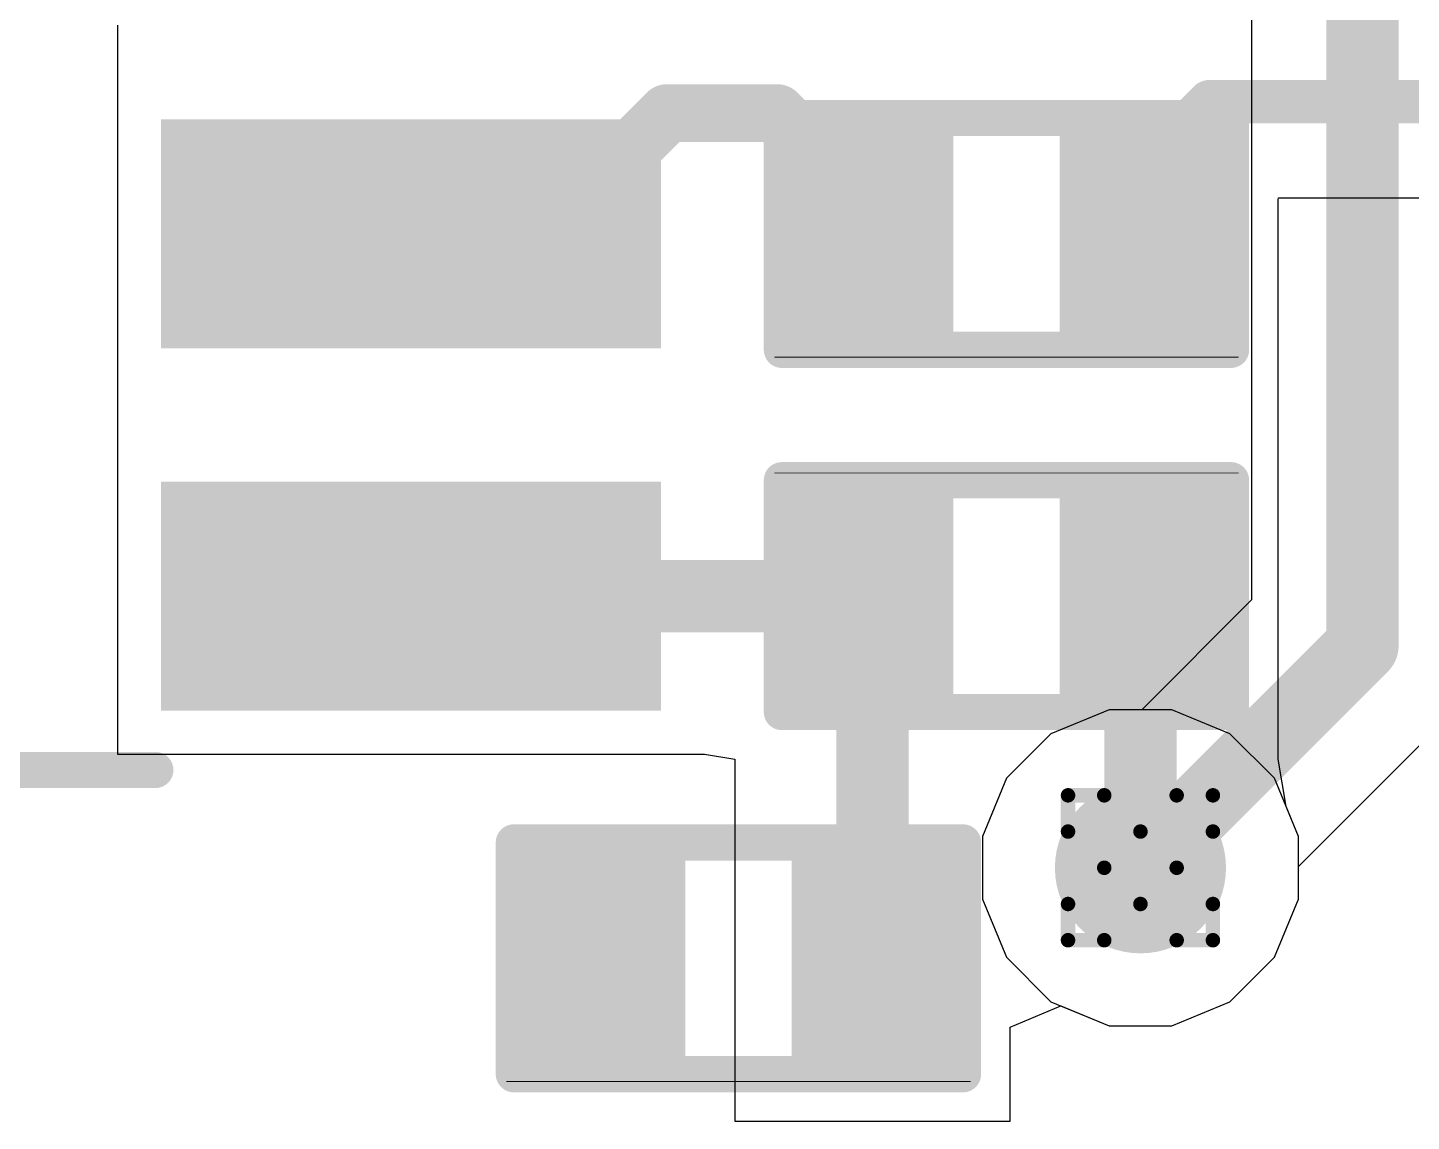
# Model space of a CAD drawing. Header units: inches. Extents: x -11 to 5379, y 0 to 5429.
# Drawn here: x 83.712 to 88.564, y 20.377 to 24.212 of the extents above; entities that cross this region are included whole.
import ezdxf

# ---------------------------------------------------------------- set-up
doc = ezdxf.new("R2010")
doc.units = ezdxf.units.IN
for name, color, linetype in [('Bottom Layer', 5, 'Continuous'), ('Drill Drawing', 1, 'Continuous'), ('GND', 16, 'Continuous'), ('PWR', 76, 'Continuous'), ('Top Layer', 1, 'Continuous'), ('Top Overlay', 2, 'Continuous'), ('Top Paste', 8, 'Continuous'), ('Top Solder', 216, 'Continuous'), ('Via Holes', 16, 'Continuous')]:
    doc.layers.add(name, color=color, linetype=linetype)

# ---------------------------------------------------------------- blocks, each defined once
blk = doc.blocks.new('R___0402_82')
at = {"layer": 'Top Layer'}
for points in [[(-0.6985, -0.3175), (-0.6985, 0.3175), (-0.2412999999999999, 0.3175), (-0.2413, -0.3175)], [(0.2412999999999999, -0.3175), (0.2413, 0.3175), (0.6985, 0.3175), (0.6985, -0.3175)]]:
    blk.add_hatch(color=1, dxfattribs=at).paths.add_polyline_path(points)
at = {"layer": 'Top Paste'}
for points in [[(-0.6985, -0.3175), (-0.6985, 0.3175), (-0.2412999999999999, 0.3175), (-0.2413, -0.3175)], [(0.2412999999999999, -0.3175), (0.2413, 0.3175), (0.6985, 0.3175), (0.6985, -0.3175)]]:
    blk.add_hatch(color=8, dxfattribs=at).paths.add_polyline_path(points)
at = {"layer": 'Top Solder'}
for points in [[(-0.75350116, -0.37250116), (-0.75350116, 0.37250116), (-0.1862988399999999, 0.37250116), (-0.18629884, -0.37250116)], [(0.1862988399999999, -0.37250116), (0.18629884, 0.37250116), (0.75350116, 0.37250116), (0.75350116, -0.37250116)]]:
    blk.add_hatch(color=216, dxfattribs=at).paths.add_polyline_path(points)
at = {"layer": 'Top Overlay'}
for points in [[(-0.7874, -0.4064, 0.127, 0.127, 0), (-0.7874, 0.4064, 0.127, 0.127, 0)], [(-0.7874, 0.4064, 0.127, 0.127, 0), (0.7874, 0.4064, 0.127, 0.127, 0)], [(0.7874, -0.4064, 0.127, 0.127, 0), (0.7874, 0.4064, 0.127, 0.127, 0)], [(-0.7874, -0.4064, 0.127, 0.127, 0), (0.7874, -0.4064, 0.127, 0.127, 0)], [(-0.8128, -0.4318, 0.0032258, 0.0032258, 0), (0.8128, -0.4318, 0.0032258, 0.0032258, 0)]]:
    blk.add_lwpolyline(points, format="xyseb", dxfattribs=at)
for points in [[(-0.8191499999999999, 0.4064, 0.0635, 0.0635, 1), (-0.7556499999999999, 0.4064, 0.0635, 0.0635, 1)], [(-0.8191499999999999, 0.4064, 0.0635, 0.0635, 1), (-0.7556499999999999, 0.4064, 0.0635, 0.0635, 1)], [(0.7556499999999999, 0.4064, 0.0635, 0.0635, 1), (0.8191499999999999, 0.4064, 0.0635, 0.0635, 1)], [(0.7556499999999999, 0.4064, 0.0635, 0.0635, 1), (0.8191499999999999, 0.4064, 0.0635, 0.0635, 1)], [(-0.8191499999999999, -0.4064, 0.0635, 0.0635, 1), (-0.7556499999999999, -0.4064, 0.0635, 0.0635, 1)], [(-0.8191499999999999, -0.4064, 0.0635, 0.0635, 1), (-0.7556499999999999, -0.4064, 0.0635, 0.0635, 1)], [(0.7556499999999999, -0.4064, 0.0635, 0.0635, 1), (0.8191499999999999, -0.4064, 0.0635, 0.0635, 1)], [(0.7556499999999999, -0.4064, 0.0635, 0.0635, 1), (0.8191499999999999, -0.4064, 0.0635, 0.0635, 1)], [(-0.81360518, -0.4318, 0.0016129, 0.0016129, 1), (-0.8119948199999999, -0.4318, 0.0016129, 0.0016129, 1)], [(0.8119948199999999, -0.4318, 0.0016129, 0.0016129, 1), (0.81360518, -0.4318, 0.0016129, 0.0016129, 1)]]:
    blk.add_lwpolyline(points, format="xyseb", close=True, dxfattribs=at)
blk = doc.blocks.new('R___0402_84')
at = {"layer": 'Top Layer'}
for points in [[(-0.6985, -0.3175), (-0.6985, 0.3175), (-0.2412999999999999, 0.3175), (-0.2413, -0.3175)], [(0.2412999999999999, -0.3175), (0.2413, 0.3175), (0.6985, 0.3175), (0.6985, -0.3175)]]:
    blk.add_hatch(color=1, dxfattribs=at).paths.add_polyline_path(points)
at = {"layer": 'Top Paste'}
for points in [[(-0.6985, -0.3175), (-0.6985, 0.3175), (-0.2412999999999999, 0.3175), (-0.2413, -0.3175)], [(0.2412999999999999, -0.3175), (0.2413, 0.3175), (0.6985, 0.3175), (0.6985, -0.3175)]]:
    blk.add_hatch(color=8, dxfattribs=at).paths.add_polyline_path(points)
at = {"layer": 'Top Solder'}
for points in [[(-0.75350116, -0.37250116), (-0.75350116, 0.37250116), (-0.1862988399999999, 0.37250116), (-0.18629884, -0.37250116)], [(0.1862988399999999, -0.37250116), (0.18629884, 0.37250116), (0.75350116, 0.37250116), (0.75350116, -0.37250116)]]:
    blk.add_hatch(color=216, dxfattribs=at).paths.add_polyline_path(points)
at = {"layer": 'Top Overlay'}
for points in [[(-0.7874, 0.4064, 0.127, 0.127, 0), (-0.7874, -0.4064, 0.127, 0.127, 0)], [(0.7874, 0.4064, 0.127, 0.127, 0), (-0.7874, 0.4064, 0.127, 0.127, 0)], [(0.7874, 0.4064, 0.127, 0.127, 0), (0.7874, -0.4064, 0.127, 0.127, 0)], [(0.7874, -0.4064, 0.127, 0.127, 0), (-0.7874, -0.4064, 0.127, 0.127, 0)], [(0.8128, -0.4318, 0.0032258, 0.0032258, 0), (-0.8128, -0.4318, 0.0032258, 0.0032258, 0)]]:
    blk.add_lwpolyline(points, format="xyseb", dxfattribs=at)
for points in [[(-0.8191499999999999, 0.4064, 0.0635, 0.0635, 1), (-0.7556499999999999, 0.4064, 0.0635, 0.0635, 1)], [(-0.8191499999999999, 0.4064, 0.0635, 0.0635, 1), (-0.7556499999999999, 0.4064, 0.0635, 0.0635, 1)], [(0.7556499999999999, 0.4064, 0.0635, 0.0635, 1), (0.8191499999999999, 0.4064, 0.0635, 0.0635, 1)], [(0.7556499999999999, 0.4064, 0.0635, 0.0635, 1), (0.8191499999999999, 0.4064, 0.0635, 0.0635, 1)], [(-0.8191499999999999, -0.4064, 0.0635, 0.0635, 1), (-0.7556499999999999, -0.4064, 0.0635, 0.0635, 1)], [(-0.8191499999999999, -0.4064, 0.0635, 0.0635, 1), (-0.7556499999999999, -0.4064, 0.0635, 0.0635, 1)], [(0.7556499999999999, -0.4064, 0.0635, 0.0635, 1), (0.8191499999999999, -0.4064, 0.0635, 0.0635, 1)], [(0.7556499999999999, -0.4064, 0.0635, 0.0635, 1), (0.8191499999999999, -0.4064, 0.0635, 0.0635, 1)], [(-0.81360518, -0.4318, 0.0016129, 0.0016129, 1), (-0.8119948199999999, -0.4318, 0.0016129, 0.0016129, 1)], [(0.8119948199999999, -0.4318, 0.0016129, 0.0016129, 1), (0.81360518, -0.4318, 0.0016129, 0.0016129, 1)]]:
    blk.add_lwpolyline(points, format="xyseb", close=True, dxfattribs=at)
blk = doc.blocks.new('R___0402_85')
at = {"layer": 'Top Layer'}
for points in [[(-0.6985, -0.3175), (-0.6985, 0.3175), (-0.2412999999999999, 0.3175), (-0.2413, -0.3175)], [(0.2412999999999999, -0.3175), (0.2413, 0.3175), (0.6985, 0.3175), (0.6985, -0.3175)]]:
    blk.add_hatch(color=1, dxfattribs=at).paths.add_polyline_path(points)
at = {"layer": 'Top Paste'}
for points in [[(-0.6985, -0.3175), (-0.6985, 0.3175), (-0.2412999999999999, 0.3175), (-0.2413, -0.3175)], [(0.2412999999999999, -0.3175), (0.2413, 0.3175), (0.6985, 0.3175), (0.6985, -0.3175)]]:
    blk.add_hatch(color=8, dxfattribs=at).paths.add_polyline_path(points)
at = {"layer": 'Top Solder'}
for points in [[(-0.75350116, -0.37250116), (-0.75350116, 0.37250116), (-0.1862988399999999, 0.37250116), (-0.18629884, -0.37250116)], [(0.1862988399999999, -0.37250116), (0.18629884, 0.37250116), (0.75350116, 0.37250116), (0.75350116, -0.37250116)]]:
    blk.add_hatch(color=216, dxfattribs=at).paths.add_polyline_path(points)
at = {"layer": 'Top Overlay'}
for points in [[(-0.7874, -0.4064, 0.127, 0.127, 0), (-0.7874, 0.4064, 0.127, 0.127, 0)], [(-0.7874, 0.4064, 0.127, 0.127, 0), (0.7874, 0.4064, 0.127, 0.127, 0)], [(0.7874, -0.4064, 0.127, 0.127, 0), (0.7874, 0.4064, 0.127, 0.127, 0)], [(-0.7874, -0.4064, 0.127, 0.127, 0), (0.7874, -0.4064, 0.127, 0.127, 0)], [(-0.8128, -0.4318, 0.0032258, 0.0032258, 0), (0.8128, -0.4318, 0.0032258, 0.0032258, 0)]]:
    blk.add_lwpolyline(points, format="xyseb", dxfattribs=at)
for points in [[(-0.8191499999999999, 0.4064, 0.0635, 0.0635, 1), (-0.7556499999999999, 0.4064, 0.0635, 0.0635, 1)], [(-0.8191499999999999, 0.4064, 0.0635, 0.0635, 1), (-0.7556499999999999, 0.4064, 0.0635, 0.0635, 1)], [(0.7556499999999999, 0.4064, 0.0635, 0.0635, 1), (0.8191499999999999, 0.4064, 0.0635, 0.0635, 1)], [(0.7556499999999999, 0.4064, 0.0635, 0.0635, 1), (0.8191499999999999, 0.4064, 0.0635, 0.0635, 1)], [(-0.8191499999999999, -0.4064, 0.0635, 0.0635, 1), (-0.7556499999999999, -0.4064, 0.0635, 0.0635, 1)], [(-0.8191499999999999, -0.4064, 0.0635, 0.0635, 1), (-0.7556499999999999, -0.4064, 0.0635, 0.0635, 1)], [(0.7556499999999999, -0.4064, 0.0635, 0.0635, 1), (0.8191499999999999, -0.4064, 0.0635, 0.0635, 1)], [(0.7556499999999999, -0.4064, 0.0635, 0.0635, 1), (0.8191499999999999, -0.4064, 0.0635, 0.0635, 1)], [(-0.81360518, -0.4318, 0.0016129, 0.0016129, 1), (-0.8119948199999999, -0.4318, 0.0016129, 0.0016129, 1)], [(0.8119948199999999, -0.4318, 0.0016129, 0.0016129, 1), (0.81360518, -0.4318, 0.0016129, 0.0016129, 1)]]:
    blk.add_lwpolyline(points, format="xyseb", close=True, dxfattribs=at)
blk = doc.blocks.new('SOIC_8_0_154___3_90___W______86')
at = {"layer": 'Top Layer'}
for points in [[(1.92499996, -0.9349994), (1.92499996, -0.3350006), (3.474999399999999, -0.3350006), (3.474999399999999, -0.9349994)], [(1.92499996, -2.2049994), (1.92499996, -1.6050006), (3.474999399999999, -1.6050006), (3.474999399999999, -2.2049994)]]:
    blk.add_hatch(color=1, dxfattribs=at).paths.add_polyline_path(points)
at = {"layer": 'Top Paste'}
for points in [[(1.92499996, -0.9349994), (1.92499996, -0.3350006), (3.474999399999999, -0.3350006), (3.474999399999999, -0.9349994)], [(1.92499996, -2.2049994), (1.92499996, -1.6050006), (3.474999399999999, -1.6050006), (3.474999399999999, -2.2049994)]]:
    blk.add_hatch(color=8, dxfattribs=at).paths.add_polyline_path(points)
at = {"layer": 'Top Solder'}
for points in [[(1.82339996, -1.0365994), (1.82339996, -0.2334005999999999), (3.5765994, -0.2334006000000001), (3.5765994, -1.0365994)], [(1.82339996, -2.3065994), (1.82339996, -1.5034006), (3.5765994, -1.5034006), (3.5765994, -2.3065994)]]:
    blk.add_hatch(color=216, dxfattribs=at).paths.add_polyline_path(points)
at = {"layer": 'Top Overlay'}
blk.add_lwpolyline([(-1.8288, -2.5146, 0.127, 0.127, 0), (1.8034, -2.5146, 0.127, 0.127, 0)], format="xyseb", dxfattribs=at)
blk.add_lwpolyline([(1.77165, -2.5146, 0.0635, 0.0635, 1), (1.83515, -2.5146, 0.0635, 0.0635, 1)], format="xyseb", close=True, dxfattribs=at)

msp = doc.modelspace()

# ---------------------------------------------------------------- hatches: boundary and pattern name
at = {"layer": 'Bottom Layer'}
h = msp.add_hatch(color=5, dxfattribs=at)
edge = h.paths.add_edge_path()
edge.add_arc((87.61377193999999, 21.2663278), 0.2999994, 0, 360)
at = {"layer": 'GND'}
h = msp.add_hatch(color=16, dxfattribs=at)
edge = h.paths.add_edge_path()
edge.add_arc((87.61377193999999, 21.2663278), 0.2999994, 0, 360)
at = {"layer": 'PWR'}
h = msp.add_hatch(color=76, dxfattribs=at)
edge = h.paths.add_edge_path()
edge.add_arc((87.61377193999999, 21.2663278), 0.2999994, 0, 360)
at = {"layer": 'Top Layer'}
h = msp.add_hatch(color=1, dxfattribs=at)
edge = h.paths.add_edge_path()
edge.add_arc((87.61377193999999, 21.2663278), 0.2999994, 0, 360)
at = {"layer": 'Via Holes'}
h = msp.add_hatch(color=7, dxfattribs=at)
edge = h.paths.add_edge_path()
edge.add_arc((87.61377193999999, 21.2663278), 0.1499997, 0, 360)

# ---------------------------------------------------------------- linework, layer by layer
at = {"layer": 'Bottom Layer'}
for p, q in [((88.00353494, 26.35530924), (88.00353494, 22.20546486)), ((88.00353494, 22.20546486), (87.61839982, 21.8203272)), ((87.50357404, 21.8203272), (87.29995747999999, 21.7359865)), ((87.61839982, 21.8203272), (87.50357404, 21.8203272)), ((87.29995747999999, 21.7359865), (87.14411324, 21.58014226)), ((88.16777134, 21.27095568), (88.66668576, 21.76986756)), ((87.14411324, 21.58014226), (87.05977254, 21.3765257)), ((87.05977254, 21.3765257), (87.05977254, 21.1561299)), ((88.16777134, 21.1561299), (88.16777134, 21.27095568)), ((87.05977254, 21.1561299), (87.14411324, 20.95251334)), ((88.08343063999999, 20.95251334), (88.16777134, 21.1561299)), ((87.14411324, 20.95251334), (87.29995747999999, 20.7966691)), ((87.9275864, 20.7966691), (88.08343063999999, 20.95251334)), ((87.29995747999999, 20.7966691), (87.50357404, 20.7123284)), ((87.72396984, 20.7123284), (87.9275864, 20.7966691)), ((87.50357404, 20.7123284), (87.72396984, 20.7123284))]:
    msp.add_line(p, q, dxfattribs=at)
for points in [[(88.392, 22.04455586, 0.254, 0.254, 0), (88.392, 40.4368, 0.254, 0.254, 0)], [(87.61377193999999, 21.2663278, 0.254, 0.254, 0), (88.392, 22.04455586, 0.254, 0.254, 0)]]:
    msp.add_lwpolyline(points, format="xyseb", dxfattribs=at)
for points in [[(88.32849999999999, 22.04455586, 0.127, 0.127, 1), (88.45549999999999, 22.04455586, 0.127, 0.127, 1)], [(88.32849999999999, 22.04455586, 0.127, 0.127, 1), (88.45549999999999, 22.04455586, 0.127, 0.127, 1)], [(87.55027194, 21.2663278, 0.127, 0.127, 1), (87.67727194, 21.2663278, 0.127, 0.127, 1)]]:
    msp.add_lwpolyline(points, format="xyseb", close=True, dxfattribs=at)
at = {"layer": 'Drill Drawing'}
for points in [[(87.35977194, 21.3933278, 0.0508, 0.0508, 0), (87.35977194, 21.5203278, 0.0508, 0.0508, 0)], [(87.35977194, 21.5203278, 0.0508, 0.0508, 0), (87.48677194, 21.5203278, 0.0508, 0.0508, 0)], [(87.48677194, 21.5203278, 0.0508, 0.0508, 0), (87.61377193999999, 21.3933278, 0.0508, 0.0508, 0)], [(87.61377193999999, 21.3933278, 0.0508, 0.0508, 0), (87.74077193999999, 21.5203278, 0.0508, 0.0508, 0)], [(87.74077193999999, 21.5203278, 0.0508, 0.0508, 0), (87.86777194, 21.5203278, 0.0508, 0.0508, 0)], [(87.86777194, 21.3933278, 0.0508, 0.0508, 0), (87.86777194, 21.5203278, 0.0508, 0.0508, 0)], [(87.35977194, 21.3933278, 0.0508, 0.0508, 0), (87.48677194, 21.2663278, 0.0508, 0.0508, 0)], [(87.74077193999999, 21.2663278, 0.0508, 0.0508, 0), (87.86777194, 21.3933278, 0.0508, 0.0508, 0)], [(87.35977194, 21.1393278, 0.0508, 0.0508, 0), (87.48677194, 21.2663278, 0.0508, 0.0508, 0)], [(87.74077193999999, 21.2663278, 0.0508, 0.0508, 0), (87.86777194, 21.1393278, 0.0508, 0.0508, 0)], [(87.35977194, 21.0123278, 0.0508, 0.0508, 0), (87.35977194, 21.1393278, 0.0508, 0.0508, 0)], [(87.48677194, 21.0123278, 0.0508, 0.0508, 0), (87.61377193999999, 21.1393278, 0.0508, 0.0508, 0)], [(87.61377193999999, 21.1393278, 0.0508, 0.0508, 0), (87.74077193999999, 21.0123278, 0.0508, 0.0508, 0)], [(87.86777194, 21.0123278, 0.0508, 0.0508, 0), (87.86777194, 21.1393278, 0.0508, 0.0508, 0)], [(87.35977194, 21.0123278, 0.0508, 0.0508, 0), (87.48677194, 21.0123278, 0.0508, 0.0508, 0)], [(87.74077193999999, 21.0123278, 0.0508, 0.0508, 0), (87.86777194, 21.0123278, 0.0508, 0.0508, 0)]]:
    msp.add_lwpolyline(points, format="xyseb", dxfattribs=at)
for points in [[(87.34707193999999, 21.5203278, 0.0254, 0.0254, 1), (87.37247194, 21.5203278, 0.0254, 0.0254, 1)], [(87.34707193999999, 21.5203278, 0.0254, 0.0254, 1), (87.37247194, 21.5203278, 0.0254, 0.0254, 1)], [(87.47407193999999, 21.5203278, 0.0254, 0.0254, 1), (87.49947193999999, 21.5203278, 0.0254, 0.0254, 1)], [(87.47407193999999, 21.5203278, 0.0254, 0.0254, 1), (87.49947193999999, 21.5203278, 0.0254, 0.0254, 1)], [(87.72807193999999, 21.5203278, 0.0254, 0.0254, 1), (87.75347194, 21.5203278, 0.0254, 0.0254, 1)], [(87.72807193999999, 21.5203278, 0.0254, 0.0254, 1), (87.75347194, 21.5203278, 0.0254, 0.0254, 1)], [(87.85507194, 21.5203278, 0.0254, 0.0254, 1), (87.88047193999999, 21.5203278, 0.0254, 0.0254, 1)], [(87.85507194, 21.5203278, 0.0254, 0.0254, 1), (87.88047193999999, 21.5203278, 0.0254, 0.0254, 1)], [(87.34707193999999, 21.3933278, 0.0254, 0.0254, 1), (87.37247194, 21.3933278, 0.0254, 0.0254, 1)], [(87.34707193999999, 21.3933278, 0.0254, 0.0254, 1), (87.37247194, 21.3933278, 0.0254, 0.0254, 1)], [(87.60107193999998, 21.3933278, 0.0254, 0.0254, 1), (87.62647194, 21.3933278, 0.0254, 0.0254, 1)], [(87.60107193999998, 21.3933278, 0.0254, 0.0254, 1), (87.62647194, 21.3933278, 0.0254, 0.0254, 1)], [(87.85507194, 21.3933278, 0.0254, 0.0254, 1), (87.88047193999999, 21.3933278, 0.0254, 0.0254, 1)], [(87.85507194, 21.3933278, 0.0254, 0.0254, 1), (87.88047193999999, 21.3933278, 0.0254, 0.0254, 1)], [(87.47407193999999, 21.2663278, 0.0254, 0.0254, 1), (87.49947193999999, 21.2663278, 0.0254, 0.0254, 1)], [(87.47407193999999, 21.2663278, 0.0254, 0.0254, 1), (87.49947193999999, 21.2663278, 0.0254, 0.0254, 1)], [(87.72807193999999, 21.2663278, 0.0254, 0.0254, 1), (87.75347194, 21.2663278, 0.0254, 0.0254, 1)], [(87.72807193999999, 21.2663278, 0.0254, 0.0254, 1), (87.75347194, 21.2663278, 0.0254, 0.0254, 1)], [(87.34707193999999, 21.1393278, 0.0254, 0.0254, 1), (87.37247194, 21.1393278, 0.0254, 0.0254, 1)], [(87.34707193999999, 21.1393278, 0.0254, 0.0254, 1), (87.37247194, 21.1393278, 0.0254, 0.0254, 1)], [(87.60107193999998, 21.1393278, 0.0254, 0.0254, 1), (87.62647194, 21.1393278, 0.0254, 0.0254, 1)], [(87.60107193999998, 21.1393278, 0.0254, 0.0254, 1), (87.62647194, 21.1393278, 0.0254, 0.0254, 1)], [(87.85507194, 21.1393278, 0.0254, 0.0254, 1), (87.88047193999999, 21.1393278, 0.0254, 0.0254, 1)], [(87.85507194, 21.1393278, 0.0254, 0.0254, 1), (87.88047193999999, 21.1393278, 0.0254, 0.0254, 1)], [(87.34707193999999, 21.0123278, 0.0254, 0.0254, 1), (87.37247194, 21.0123278, 0.0254, 0.0254, 1)], [(87.34707193999999, 21.0123278, 0.0254, 0.0254, 1), (87.37247194, 21.0123278, 0.0254, 0.0254, 1)], [(87.47407193999999, 21.0123278, 0.0254, 0.0254, 1), (87.49947193999999, 21.0123278, 0.0254, 0.0254, 1)], [(87.47407193999999, 21.0123278, 0.0254, 0.0254, 1), (87.49947193999999, 21.0123278, 0.0254, 0.0254, 1)], [(87.72807193999999, 21.0123278, 0.0254, 0.0254, 1), (87.75347194, 21.0123278, 0.0254, 0.0254, 1)], [(87.72807193999999, 21.0123278, 0.0254, 0.0254, 1), (87.75347194, 21.0123278, 0.0254, 0.0254, 1)], [(87.85507194, 21.0123278, 0.0254, 0.0254, 1), (87.88047193999999, 21.0123278, 0.0254, 0.0254, 1)], [(87.85507194, 21.0123278, 0.0254, 0.0254, 1), (87.88047193999999, 21.0123278, 0.0254, 0.0254, 1)]]:
    msp.add_lwpolyline(points, format="xyseb", close=True, dxfattribs=at)
at = {"layer": 'GND'}
for p, q in [((87.50357404, 21.8203272), (87.29995747999999, 21.7359865)), ((87.72396984, 21.8203272), (87.50357404, 21.8203272)), ((87.9275864, 21.7359865), (87.72396984, 21.8203272)), ((87.29995747999999, 21.7359865), (87.14411324, 21.58014226)), ((88.08343063999999, 21.58014226), (87.9275864, 21.7359865)), ((87.14411324, 21.58014226), (87.05977254, 21.3765257)), ((88.16777134, 21.3765257), (88.08343063999999, 21.58014226)), ((87.05977254, 21.3765257), (87.05977254, 21.1561299)), ((88.16777134, 21.1561299), (88.16777134, 21.3765257)), ((87.05977254, 21.1561299), (87.14411324, 20.95251334)), ((88.08343063999999, 20.95251334), (88.16777134, 21.1561299)), ((87.14411324, 20.95251334), (87.29995747999999, 20.7966691)), ((87.9275864, 20.7966691), (88.08343063999999, 20.95251334)), ((87.29995747999999, 20.7966691), (87.50357404, 20.7123284)), ((87.72396984, 20.7123284), (87.9275864, 20.7966691)), ((87.50357404, 20.7123284), (87.72396984, 20.7123284))]:
    msp.add_line(p, q, dxfattribs=at)
at = {"layer": 'PWR'}
for p, q in [((87.50357404, 21.8203272), (87.29995747999999, 21.7359865)), ((87.72396984, 21.8203272), (87.50357404, 21.8203272)), ((87.9275864, 21.7359865), (87.72396984, 21.8203272)), ((87.29995747999999, 21.7359865), (87.14411324, 21.58014226)), ((88.08343063999999, 21.58014226), (87.9275864, 21.7359865)), ((87.14411324, 21.58014226), (87.05977254, 21.3765257)), ((88.16777134, 21.3765257), (88.08343063999999, 21.58014226)), ((87.05977254, 21.3765257), (87.05977254, 21.1561299)), ((88.16777134, 21.1561299), (88.16777134, 21.3765257)), ((87.05977254, 21.1561299), (87.14411324, 20.95251334)), ((88.08343063999999, 20.95251334), (88.16777134, 21.1561299)), ((87.14411324, 20.95251334), (87.29995747999999, 20.7966691)), ((87.9275864, 20.7966691), (88.08343063999999, 20.95251334)), ((87.29995747999999, 20.7966691), (87.50357404, 20.7123284)), ((87.72396984, 20.7123284), (87.9275864, 20.7966691)), ((87.50357404, 20.7123284), (87.72396984, 20.7123284))]:
    msp.add_line(p, q, dxfattribs=at)
at = {"layer": 'Top Layer'}
for p, q in [((84.02697189999999, 24.2206272), (84.02696936, 24.20483348)), ((84.02696936, 24.20483348), (84.02696682, 24.20483348)), ((84.02696682, 24.20483348), (84.02696682, 24.04282212)), ((84.02696682, 24.04282212), (84.02697189999999, 24.04282212)), ((84.02697189999999, 24.04282212), (84.02697189999999, 22.95062974)), ((88.09637194, 23.6087031), (88.0977664, 23.61570842)), ((88.09637194, 22.96813034), (88.09637194, 23.6087031)), ((88.0977664, 23.61570842), (89.5200394, 23.61570842)), ((84.02697189999999, 22.95062974), (84.02696936, 22.9348284)), ((88.09637448, 22.9173278), (88.09637194, 22.96813034)), ((84.02696936, 22.9348284), (84.02696936, 22.7728272)), ((88.09637448, 22.7903278), (88.09637448, 22.9173278)), ((84.02696936, 22.7728272), (84.02697189999999, 22.75702586)), ((84.02697189999999, 22.75702586), (84.02697189999999, 21.6648284)), ((88.09637194, 22.73952526), (88.09637448, 22.7903278)), ((88.09637194, 21.64733288), (88.09637194, 22.73952526)), ((84.02697189999999, 21.6648284), (86.08496879999998, 21.6648284)), ((86.08496879999998, 21.6648284), (86.08496879999998, 21.66482586)), ((86.08496879999998, 21.66482586), (86.1913694, 21.64732526)), ((86.1913694, 21.64732526), (86.1913694, 21.52032526)), ((88.09637702, 21.64733034), (88.09637194, 21.64733288)), ((88.09637448, 21.6473278), (88.09637702, 21.64733034)), ((88.12443386, 21.48115084), (88.09637448, 21.6473278)), ((86.1913694, 21.52032526), (86.19137194, 21.52032526)), ((86.19137194, 21.52032526), (86.19137194, 20.3773278)), ((88.16777134, 21.3765257), (88.12443386, 21.48115084)), ((88.16777134, 21.1561299), (88.16777134, 21.3765257)), ((88.08343063999999, 20.95251334), (88.16777134, 21.1561299)), ((87.9275864, 20.7966691), (88.08343063999999, 20.95251334)), ((87.15657194, 20.70774624), (87.33437448, 20.78241462)), ((87.33437448, 20.78241462), (87.50357404, 20.7123284)), ((87.72396984, 20.7123284), (87.9275864, 20.7966691)), ((87.15657194, 20.3773278), (87.15657194, 20.70774624)), ((87.50357404, 20.7123284), (87.72396984, 20.7123284)), ((86.19137194, 20.3773278), (87.15657194, 20.3773278))]:
    msp.add_line(p, q, dxfattribs=at)
for points in [[(87.76617194, 23.86310188, 0.1524, 0.1524, 0), (87.85544785999998, 23.9523778, 0.1524, 0.1524, 0)], [(87.85544785999998, 23.9523778, 0.1524, 0.1524, 0), (89.65949302, 23.9523778, 0.1524, 0.1524, 0)], [(85.53097194, 23.4888278, 0.2032, 0.2032, 0), (85.95442296, 23.91227882, 0.2032, 0.2032, 0)], [(85.95442296, 23.91227882, 0.2032, 0.2032, 0), (86.33941838, 23.91227882, 0.2032, 0.2032, 0)], [(86.33941838, 23.91227882, 0.2032, 0.2032, 0), (86.5469694, 23.7047278, 0.2032, 0.2032, 0)], [(87.76617194, 23.6412278, 0.1524, 0.1524, 0), (87.76617194, 23.86310188, 0.1524, 0.1524, 0)], [(86.5469694, 23.7047278, 0.2032, 0.2032, 0), (86.54697193999999, 23.7047278, 0.2032, 0.2032, 0)], [(86.54697193999999, 23.7047278, 0.2032, 0.2032, 0), (86.67397194, 23.5777278, 0.2032, 0.2032, 0)], [(86.67397194, 23.4888278, 0.2032, 0.2032, 0), (86.67397194, 23.5777278, 0.2032, 0.2032, 0)], [(87.61377193999999, 23.4888278, 0.1524, 0.1524, 0), (87.76617194, 23.6412278, 0.1524, 0.1524, 0)], [(85.05597162, 23.4888278, 0.2032, 0.2032, 0), (85.53097194, 23.4888278, 0.2032, 0.2032, 0)], [(85.05597162, 22.2188278, 0.254, 0.254, 0), (86.67397194, 22.2188278, 0.254, 0.254, 0)], [(86.67397194, 20.9488278, 0.254, 0.254, 0), (86.67397194, 22.2188278, 0.254, 0.254, 0)], [(87.61377193999999, 21.2663278, 0.254, 0.254, 0), (87.61377193999999, 22.2188278, 0.254, 0.254, 0)]]:
    msp.add_lwpolyline(points, format="xyseb", dxfattribs=at)
for points in [[(87.81734786, 23.9523778, 0.0762, 0.0762, 1), (87.89354785999998, 23.9523778, 0.0762, 0.0762, 1)], [(87.81734786, 23.9523778, 0.0762, 0.0762, 1), (87.89354785999998, 23.9523778, 0.0762, 0.0762, 1)], [(85.90362295999999, 23.91227882, 0.1016, 0.1016, 1), (86.00522296, 23.91227882, 0.1016, 0.1016, 1)], [(85.90362295999999, 23.91227882, 0.1016, 0.1016, 1), (86.00522296, 23.91227882, 0.1016, 0.1016, 1)], [(86.28861838, 23.91227882, 0.1016, 0.1016, 1), (86.39021838000001, 23.91227882, 0.1016, 0.1016, 1)], [(86.28861838, 23.91227882, 0.1016, 0.1016, 1), (86.39021838000001, 23.91227882, 0.1016, 0.1016, 1)], [(87.72807193999999, 23.86310188, 0.0762, 0.0762, 1), (87.80427193999999, 23.86310188, 0.0762, 0.0762, 1)], [(87.72807193999999, 23.86310188, 0.0762, 0.0762, 1), (87.80427193999999, 23.86310188, 0.0762, 0.0762, 1)], [(86.4961694, 23.7047278, 0.1016, 0.1016, 1), (86.5977694, 23.7047278, 0.1016, 0.1016, 1)], [(86.4961694, 23.7047278, 0.1016, 0.1016, 1), (86.5977694, 23.7047278, 0.1016, 0.1016, 1)], [(86.49617194, 23.7047278, 0.1016, 0.1016, 1), (86.59777193999999, 23.7047278, 0.1016, 0.1016, 1)], [(86.49617194, 23.7047278, 0.1016, 0.1016, 1), (86.59777193999999, 23.7047278, 0.1016, 0.1016, 1)], [(86.62317193999999, 23.5777278, 0.1016, 0.1016, 1), (86.72477194, 23.5777278, 0.1016, 0.1016, 1)], [(86.62317193999999, 23.5777278, 0.1016, 0.1016, 1), (86.72477194, 23.5777278, 0.1016, 0.1016, 1)], [(87.72807193999999, 23.6412278, 0.0762, 0.0762, 1), (87.80427193999999, 23.6412278, 0.0762, 0.0762, 1)], [(87.72807193999999, 23.6412278, 0.0762, 0.0762, 1), (87.80427193999999, 23.6412278, 0.0762, 0.0762, 1)], [(85.00517162, 23.4888278, 0.1016, 0.1016, 1), (85.10677161999999, 23.4888278, 0.1016, 0.1016, 1)], [(85.48017193999999, 23.4888278, 0.1016, 0.1016, 1), (85.58177194, 23.4888278, 0.1016, 0.1016, 1)], [(85.48017193999999, 23.4888278, 0.1016, 0.1016, 1), (85.58177194, 23.4888278, 0.1016, 0.1016, 1)], [(86.62317193999999, 23.4888278, 0.1016, 0.1016, 1), (86.72477194, 23.4888278, 0.1016, 0.1016, 1)], [(87.57567193999999, 23.4888278, 0.0762, 0.0762, 1), (87.65187193999999, 23.4888278, 0.0762, 0.0762, 1)], [(84.99247162, 22.2188278, 0.127, 0.127, 1), (85.11947162, 22.2188278, 0.127, 0.127, 1)], [(86.61047194, 22.2188278, 0.127, 0.127, 1), (86.73747193999999, 22.2188278, 0.127, 0.127, 1)], [(86.61047194, 22.2188278, 0.127, 0.127, 1), (86.73747193999999, 22.2188278, 0.127, 0.127, 1)], [(87.55027194, 22.2188278, 0.127, 0.127, 1), (87.67727194, 22.2188278, 0.127, 0.127, 1)], [(87.55027194, 21.2663278, 0.127, 0.127, 1), (87.67727194, 21.2663278, 0.127, 0.127, 1)], [(86.61047194, 20.9488278, 0.127, 0.127, 1), (86.73747193999999, 20.9488278, 0.127, 0.127, 1)]]:
    msp.add_lwpolyline(points, format="xyseb", close=True, dxfattribs=at)

# ---------------------------------------------------------------- block references
for name, p in [('SOIC_8_0_154___3_90___W______86', (82.35597194, 24.1238278)), ('R___0402_82', (87.14387194, 23.4888278)), ('R___0402_85', (86.20407193999999, 20.9488278))]:
    msp.add_blockref(name, p)
at = {"rotation": 180}
msp.add_blockref('R___0402_84', (87.14387194, 22.2188278), dxfattribs=at)

doc.saveas('drawing.dxf')
